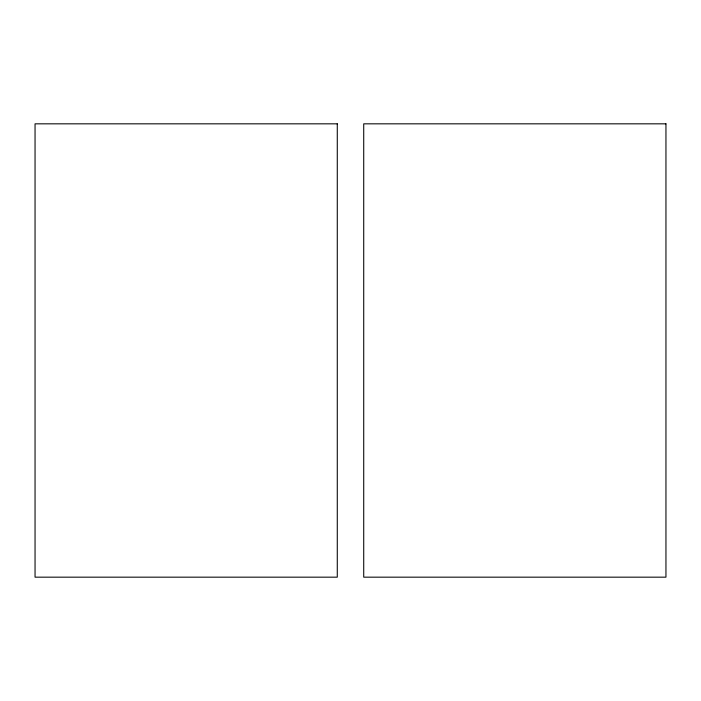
<?xml version="1.0" encoding="UTF-8"?>
<svg xmlns="http://www.w3.org/2000/svg" width="701" height="701" viewBox="0 0 701 701"><rect width="100%" height="100%" fill="white"/><g stroke="black" fill="none" stroke-linecap="round" stroke-linejoin="round"><path stroke-width="1.05" d="M337.277 123.832L35.05 123.832L35.05 577.168L337.277 577.168L337.277 123.832M665.95 123.832L363.723 123.832L363.723 577.168L665.95 577.168L665.95 123.832"/></g></svg>
